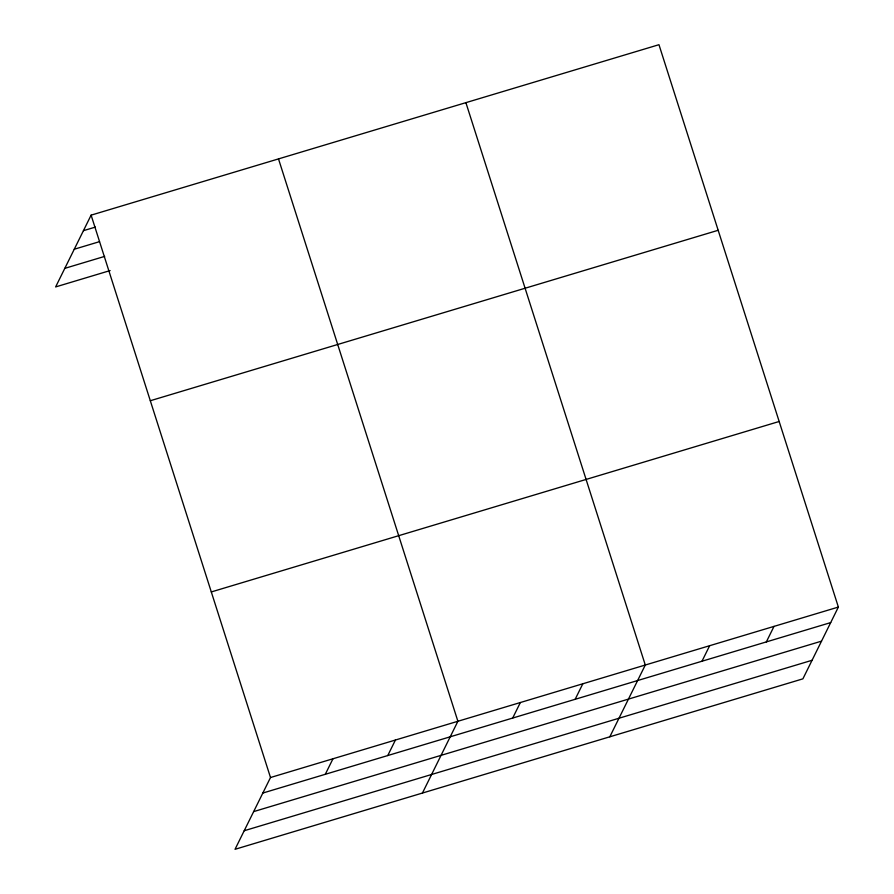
<?xml version="1.0" encoding="UTF-8"?>
<svg xmlns="http://www.w3.org/2000/svg" width="894" height="894" viewBox="0 0 894 894"><rect width="100%" height="100%" fill="white"/><g stroke="black" fill="none" stroke-linecap="round" stroke-linejoin="round"><path stroke-width="1.34" d="M91.11 215.152L270.502 777.523L235.033 849.3L802.89 678.848L838.371 607.071L658.967 44.7L91.11 215.152L55.629 286.929L110.118 270.569M325.293 774.293L332.97 758.782M387.761 755.553L395.427 740.031M422.426 793.056L457.896 721.279L278.503 158.908M512.687 718.05L520.364 702.528M575.155 699.298L582.832 683.776M609.82 736.801L645.289 665.024L465.897 102.654M701.98 661.236L709.646 645.714M766.337 641.914L774.014 626.392M83.433 230.674L95.401 227.087M74.258 249.236L99.513 241.659M64.804 268.356L104.676 256.388M150.304 400.736L718.173 230.283M211.297 591.94L779.166 421.487M270.502 777.523L838.371 607.071M262.836 793.045L830.694 622.593M253.661 811.607L821.519 641.154M244.207 830.738L812.065 660.286"/></g></svg>
